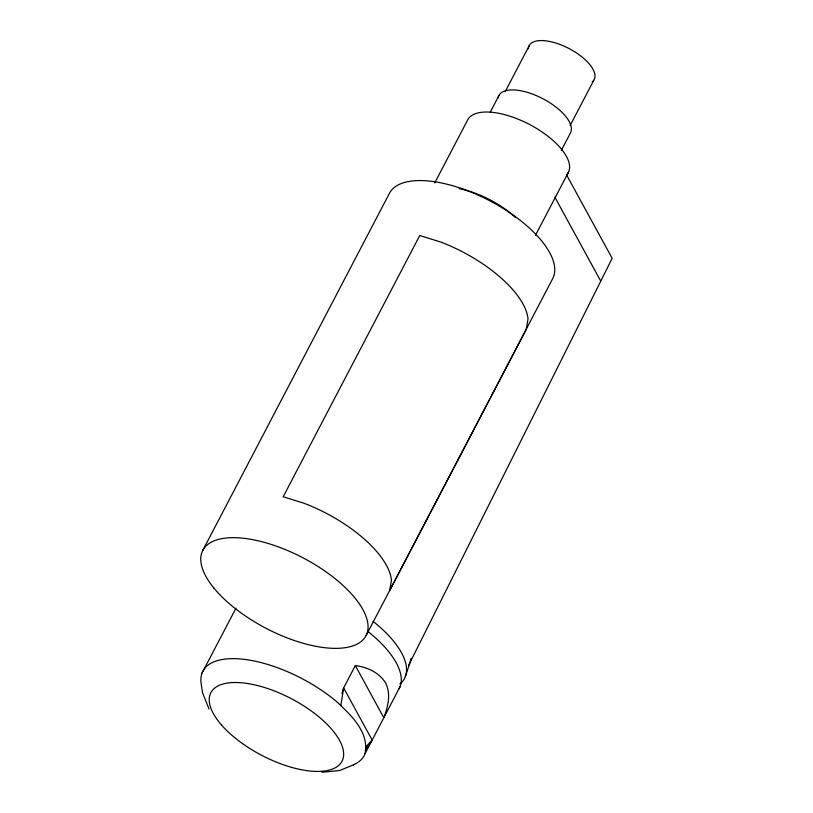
<?xml version="1.0" encoding="UTF-8"?>
<svg xmlns="http://www.w3.org/2000/svg" width="813" height="813" viewBox="0 0 813 813"><rect width="100%" height="100%" fill="white"/><g stroke="black" fill="none" stroke-linecap="round" stroke-linejoin="round"><path stroke-width="1.22" d="M358.604 761.883A91.015 39.329 27.6 0 0 365.037 753.702C369.448 732.035 350.759 714.952 336.521 701.528A91.015 39.329 27.6 0 0 245.16 659.475A91.015 39.329 27.6 0 0 201.207 683.936L202.498 692.635L209.022 708.987M340.779 705.674L343.645 687.91L355.311 665.583C367.273 667.087 379.061 672.483 385.657 682.991C391.195 694.444 387.923 706.487 383.827 717.747L355.311 665.583M341.938 693.672L343.645 687.91L372.151 740.074L365.291 750.521M405.341 676.589L411.449 658.327L410.413 660.532M408.492 665.583L612.169 258.331L566.488 174.754M202.701 550.523L389.386 193.433A92.093 39.796 27.6 0 1 489.101 200.425A92.093 39.796 27.6 0 1 552.81 278.392L366.124 635.492M434.711 182.966L467.658 119.948A56.778 24.532 27.6 0 1 531.316 125.426A56.778 24.532 27.6 0 1 567.24 174.134M490.31 112.082L498.958 95.538M505.188 91.645L529.212 45.68M202.081 673.001L235.973 608.175M570.187 125.436L594.212 79.481A36.636 15.823 27.6 0 0 565.655 46.869A36.636 15.823 27.6 0 0 528.44 48.77M561.326 150.405L570.553 132.753A40.345 17.429 27.6 0 0 540.289 97.418A40.345 17.429 27.6 0 0 498.237 97.723M535.452 235.343L568.399 172.326M365.037 753.702L400.087 686.639M365.525 747.32L372.151 740.074M353.919 764.667L339.631 770.521L321.968 772.259M554.832 197.112L600.502 280.658M357.679 762.523A91.015 39.329 27.6 0 1 353.431 764.759M367.811 631.406A91.015 39.329 27.6 0 1 399.142 688.713M373.065 621.356A91.015 39.329 27.6 0 1 399.884 684.028M593.683 80.365A36.636 15.823 27.6 0 1 592.189 81.91M459.243 188.677A56.778 24.532 27.6 0 1 515.351 217.447M391.439 580.411L389.61 590.756L526.204 329.489L528.023 319.143A92.093 39.796 27.6 0 0 440.687 242.02L419.762 235.506L283.178 496.773L304.103 503.298A92.093 39.796 27.6 0 1 391.439 580.411M221.502 725.003A73.973 31.961 27.6 0 0 337.436 766.415A73.973 31.961 27.6 0 0 270.383 689.475A73.973 31.961 27.6 0 0 221.502 725.003M213.9 588.063A92.093 39.796 27.6 0 0 358.675 643.225A92.093 39.796 27.6 0 0 280.658 547.738A92.093 39.796 27.6 0 0 213.9 588.063"/></g></svg>
